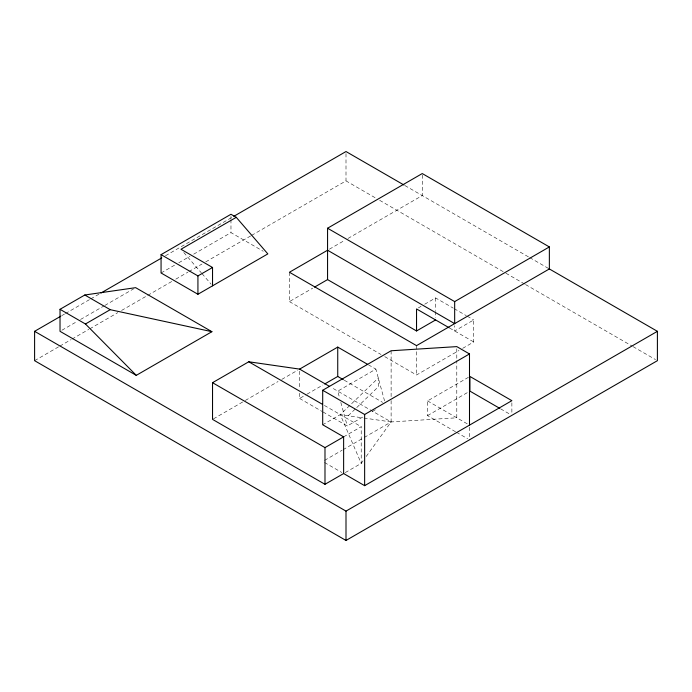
<?xml version="1.0" encoding="UTF-8"?>
<svg xmlns="http://www.w3.org/2000/svg" width="692" height="692" viewBox="0 0 692 692"><rect width="100%" height="100%" fill="white"/><g stroke="black" fill="none" stroke-linecap="round" stroke-linejoin="round"><path stroke-width="0.52" stroke-dasharray="3.46 2.59" d="M363.084 460.803L361.215 463.389L343.63 473.544M366.198 456.486L391.118 421.947L391.118 398.22M348.232 415.762L355.973 408.315M356.743 407.562L378.412 386.707L378.412 377.901L340.282 414.612L322.697 424.767M61.718 315.664L64.52 314.047M65.463 313.511L89.77 299.472M90.704 298.927L99.12 294.074M165.518 255.737L232.849 216.864M61.891 330.248L76.829 321.624M80.557 319.462L103.904 305.985M104.838 305.449L133.781 288.737M161.063 272.985L175.05 264.915M178.778 262.761L189.963 256.3M193.691 254.154L230.972 232.624L263.228 251.248M34.6 360.679L58.915 346.64M59.849 346.095L71.068 339.625M72.003 339.08L88.835 329.366M89.77 328.821L117.83 312.628M121.567 310.466L146.816 295.891M147.751 295.346L172.066 281.315M175.803 279.153L187.965 272.138M188.899 271.593L201.986 264.033M205.732 261.879L250.616 235.963M251.551 235.418L346 180.889L375.92 198.171M329.427 249.163L344.279 240.591M347.99 238.446L422.258 195.568L422.258 173.554M289.438 272.25L289.438 301.608L312.689 288.183M213.482 418.842L244.371 401.005M245.305 400.46L278.072 381.543M281.817 379.38L297.733 370.194M418.357 307.897L421.082 306.322M424.715 304.221L435.605 297.932L453.277 308.139M299.61 393.229L299.61 398.471L306.115 394.708M307.049 394.172L322.861 385.046M384.562 400.893L375.868 369.113L337.739 391.127L339.703 398.307M462.671 348.353L473.735 341.96L473.735 319.946L454.67 330.958L454.67 325.716M384.769 356.639L416.541 374.986L458.978 350.489M322.974 411.956L347.272 425.987L363.084 416.861M372.382 411.489L376.102 409.344M343.63 436.851L361.215 426.696L361.215 463.389L340.282 414.612L362.876 417.873M324.548 460.388L342.116 450.241M343.042 449.713L363.378 437.967M364.303 437.43L391.118 421.947L456.789 417.795L456.789 360.636M455.518 431.739L427.552 415.589L427.552 400.919L469.929 376.457M427.552 415.589L468.086 392.191M363.923 418.02L391.118 421.947L331.226 387.373M404.915 185.551L528.8 257.078M529.735 257.614L548.427 268.409M379.666 200.325L504.97 272.674M505.904 273.21L524.614 284.014M525.548 284.55L632.151 346.095M633.085 346.64L655.532 359.598M454.212 308.675L466.296 315.656M467.23 316.192L473.735 319.946M449.558 328.008L473.735 341.96M500.679 408.885L510.004 414.266M289.438 301.608L381.024 354.486M368.429 364.822L375.868 369.113M427.552 400.919L467.68 424.084M456.452 432.275L467.636 438.728M344.279 380.228L382.598 402.355M324.41 405.443L361.215 426.696M299.61 398.471L322.04 411.42M324.513 462.507L341.813 472.489M183.778 252.502L201.32 272.821M202.021 273.634L211.138 284.204M340.819 402.407L347.272 425.987M511.872 402.77L511.872 413.245M469.496 427.224L469.496 439.809M456.789 348.768L456.789 359.555M435.605 297.932L435.605 310.518M435.605 311.564L435.605 317.853M416.541 345.637L416.541 374.986M391.118 350.766L391.118 397.147M346 153.633L346 180.889M299.61 371.215L299.61 389.034M230.972 216.44L230.972 218.594M230.972 219.675L230.972 232.624"/><path stroke-width="1.04" d="M60.022 309.307L84.805 295L135.649 287.664L211.908 331.693L136.281 375.349L60.022 331.321L60.022 309.307L85.445 323.986L136.281 375.349M161.063 254.639L230.972 214.278L236.266 217.331L267.83 253.903L197.929 294.264L161.063 272.985L161.063 254.639L197.929 275.918L212.539 267.484L212.539 285.831M548.92 268.695L657.4 331.321L657.4 360.679L346 540.461L34.6 360.679L34.6 331.321L60.784 316.209M100.997 292.993L161.781 257.9M233.784 216.328L346 151.539L403.981 185.015M236.266 217.331L180.975 249.258L212.539 267.484M85.445 323.986L110.227 309.679L211.908 331.693M327.567 228.222L422.258 173.554L549.361 246.932L549.361 268.946L416.541 345.637L289.438 272.25L327.567 250.236L454.67 323.622L454.67 301.6L327.567 228.222L327.567 279.594L416.541 330.958L435.605 319.946M314.549 287.111L327.567 279.594M499.754 408.349L469.929 391.127L469.929 376.457L511.872 400.668L364.641 485.672L343.63 473.544L324.989 484.305L212.539 419.378L212.539 382.693L248.765 361.778L299.61 369.113L329.487 386.37M299.61 369.113L337.739 347.099L367.495 364.286M454.67 301.6L549.361 246.932M324.721 383.974L337.739 376.457L343.344 379.692M343.63 473.544L343.63 436.851L322.697 424.767L322.697 390.271L391.118 350.766L456.789 346.614L469.496 353.949L469.496 425.13M322.697 390.271L364.641 414.491L469.496 353.949M212.539 382.693L324.989 447.612L343.63 436.851M34.6 331.321L346 511.111L657.4 331.321M449.091 327.731L416.541 308.943L416.541 330.958M248.765 361.778L322.541 404.37M84.805 295L110.227 309.679M364.641 414.491L364.641 485.672M346 511.111L346 540.461M337.739 347.099L337.739 376.457M324.989 447.612L324.989 484.305M197.929 275.918L197.929 294.264"/></g></svg>
